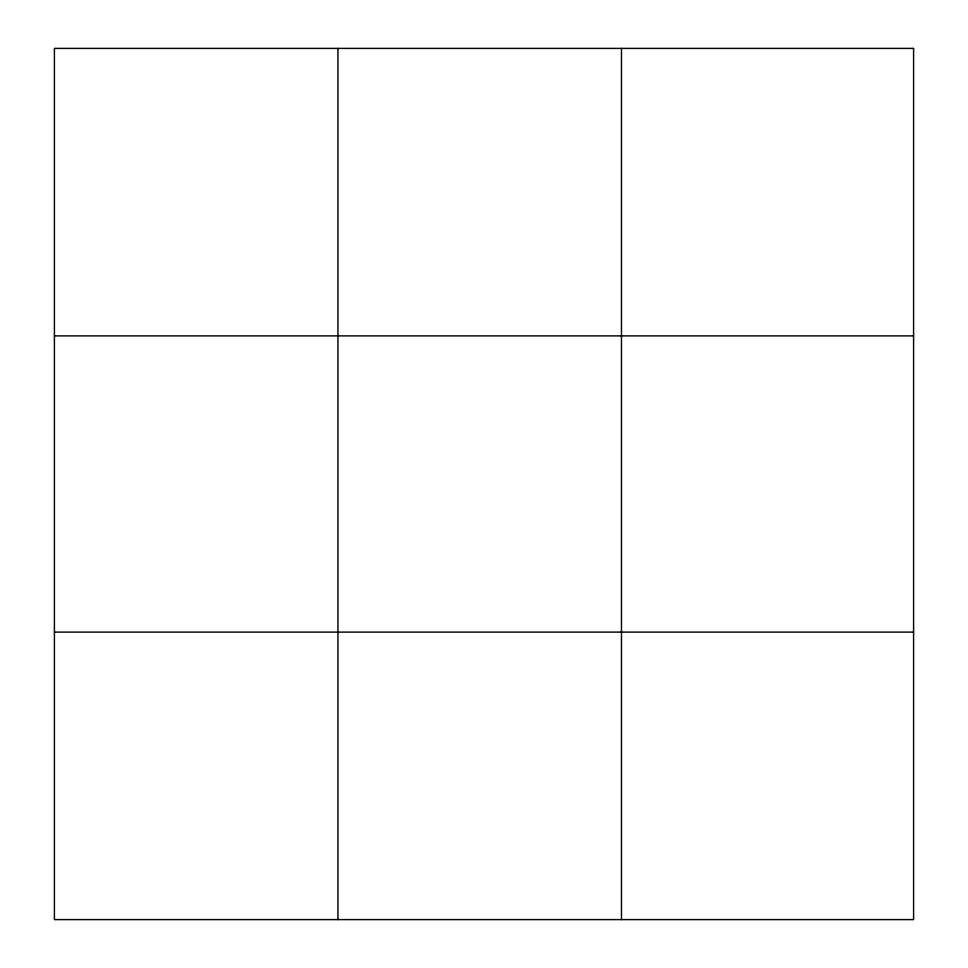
<?xml version="1.0" encoding="UTF-8"?>
<svg xmlns="http://www.w3.org/2000/svg" width="968" height="968" viewBox="0 0 968 968"><rect width="100%" height="100%" fill="white"/><g stroke="black" fill="none" stroke-linecap="round" stroke-linejoin="round"><path stroke-width="1.45" d="M337.941 48.4L337.941 919.6M621.468 48.4L621.468 919.6M54.414 335.896L913.586 335.896M54.414 632.104L913.586 632.104M913.586 48.4L913.586 919.6L54.414 919.6L54.414 48.4L913.586 48.4"/></g></svg>
